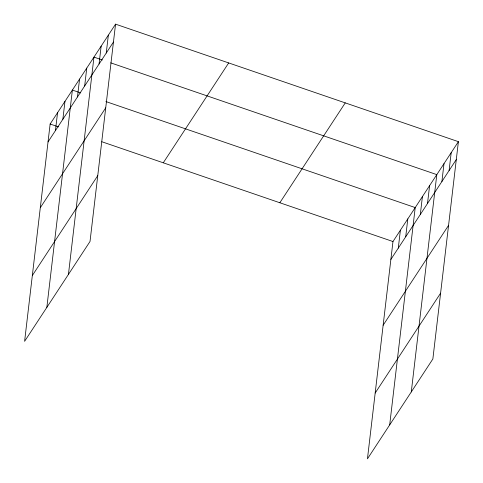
<?xml version="1.0" encoding="UTF-8"?>
<svg xmlns="http://www.w3.org/2000/svg" width="483" height="483" viewBox="0 0 483 483"><rect width="100%" height="100%" fill="white"/><g stroke="black" fill="none" stroke-linecap="round" stroke-linejoin="round"><path stroke-width="0.72" d="M115.552 24.15L50.135 124.022L24.603 341.336L90.025 241.464L115.552 24.15L458.397 141.664L432.865 358.978L367.448 458.85L392.975 241.536L458.397 141.664M55.448 130.585L57.549 112.702M62.862 119.265L64.963 101.382M46.845 307.381L72.378 90.067L80.758 92.935M77.473 96.962L79.568 79.079M84.664 85.974L86.765 68.091M68.435 274.422L93.962 57.109L102.342 59.983M99.057 64.004L101.158 46.12M106.254 53.021L108.355 35.138M398.294 248.099L400.389 230.216M405.708 236.779L407.803 218.896M389.69 424.895L415.217 207.575L105.898 101.557M420.313 214.476L422.414 196.593M427.509 203.488L429.61 185.605M411.281 391.936L436.807 174.623L110.722 62.85M441.903 181.517L444.004 163.634M449.099 170.529L451.2 152.646M48.034 141.905L113.451 42.033M40.3 207.714L105.717 107.848M32.337 275.521L97.753 175.655M163.272 162.801L228.688 62.929M279.838 202.757L345.254 102.885M390.88 259.419L456.296 159.547M383.146 325.228L448.562 225.362M375.182 393.035L440.599 293.169M50.135 124.022L58.515 126.896M101.816 141.736L392.975 241.536"/></g></svg>
